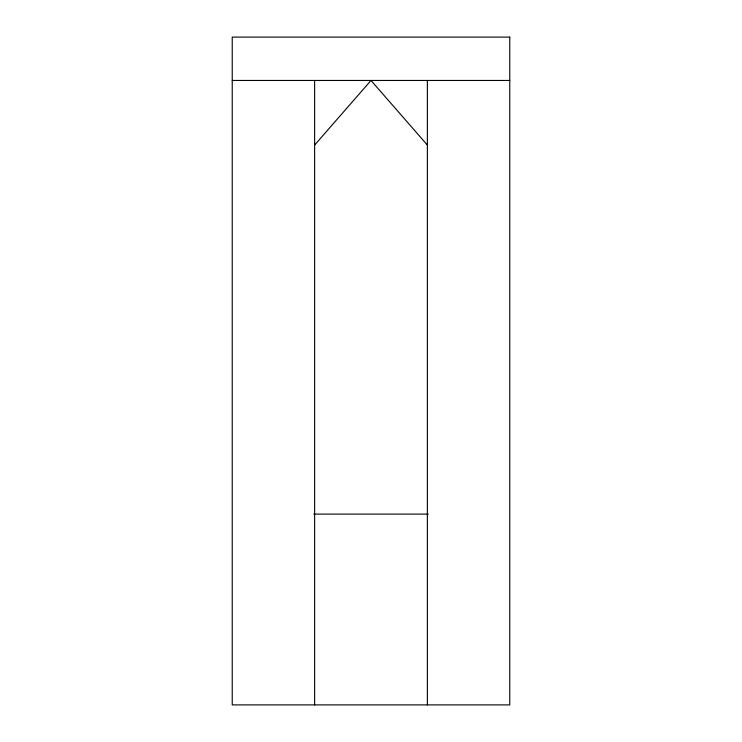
<?xml version="1.0" encoding="UTF-8"?>
<svg xmlns="http://www.w3.org/2000/svg" width="742" height="742" viewBox="0 0 742 742"><rect width="100%" height="100%" fill="white"/><g stroke="black" fill="none" stroke-linecap="round" stroke-linejoin="round"><path stroke-width="1.11" d="M314.627 145.061L371 80.461L427.373 145.061M232.237 80.461L509.763 80.461M313.736 514.104L428.264 514.104M427.373 80.461L427.373 704.9M314.627 80.461L314.627 704.9M509.763 37.1L232.237 37.1L232.237 704.9L509.763 704.9L509.763 37.1"/></g></svg>
